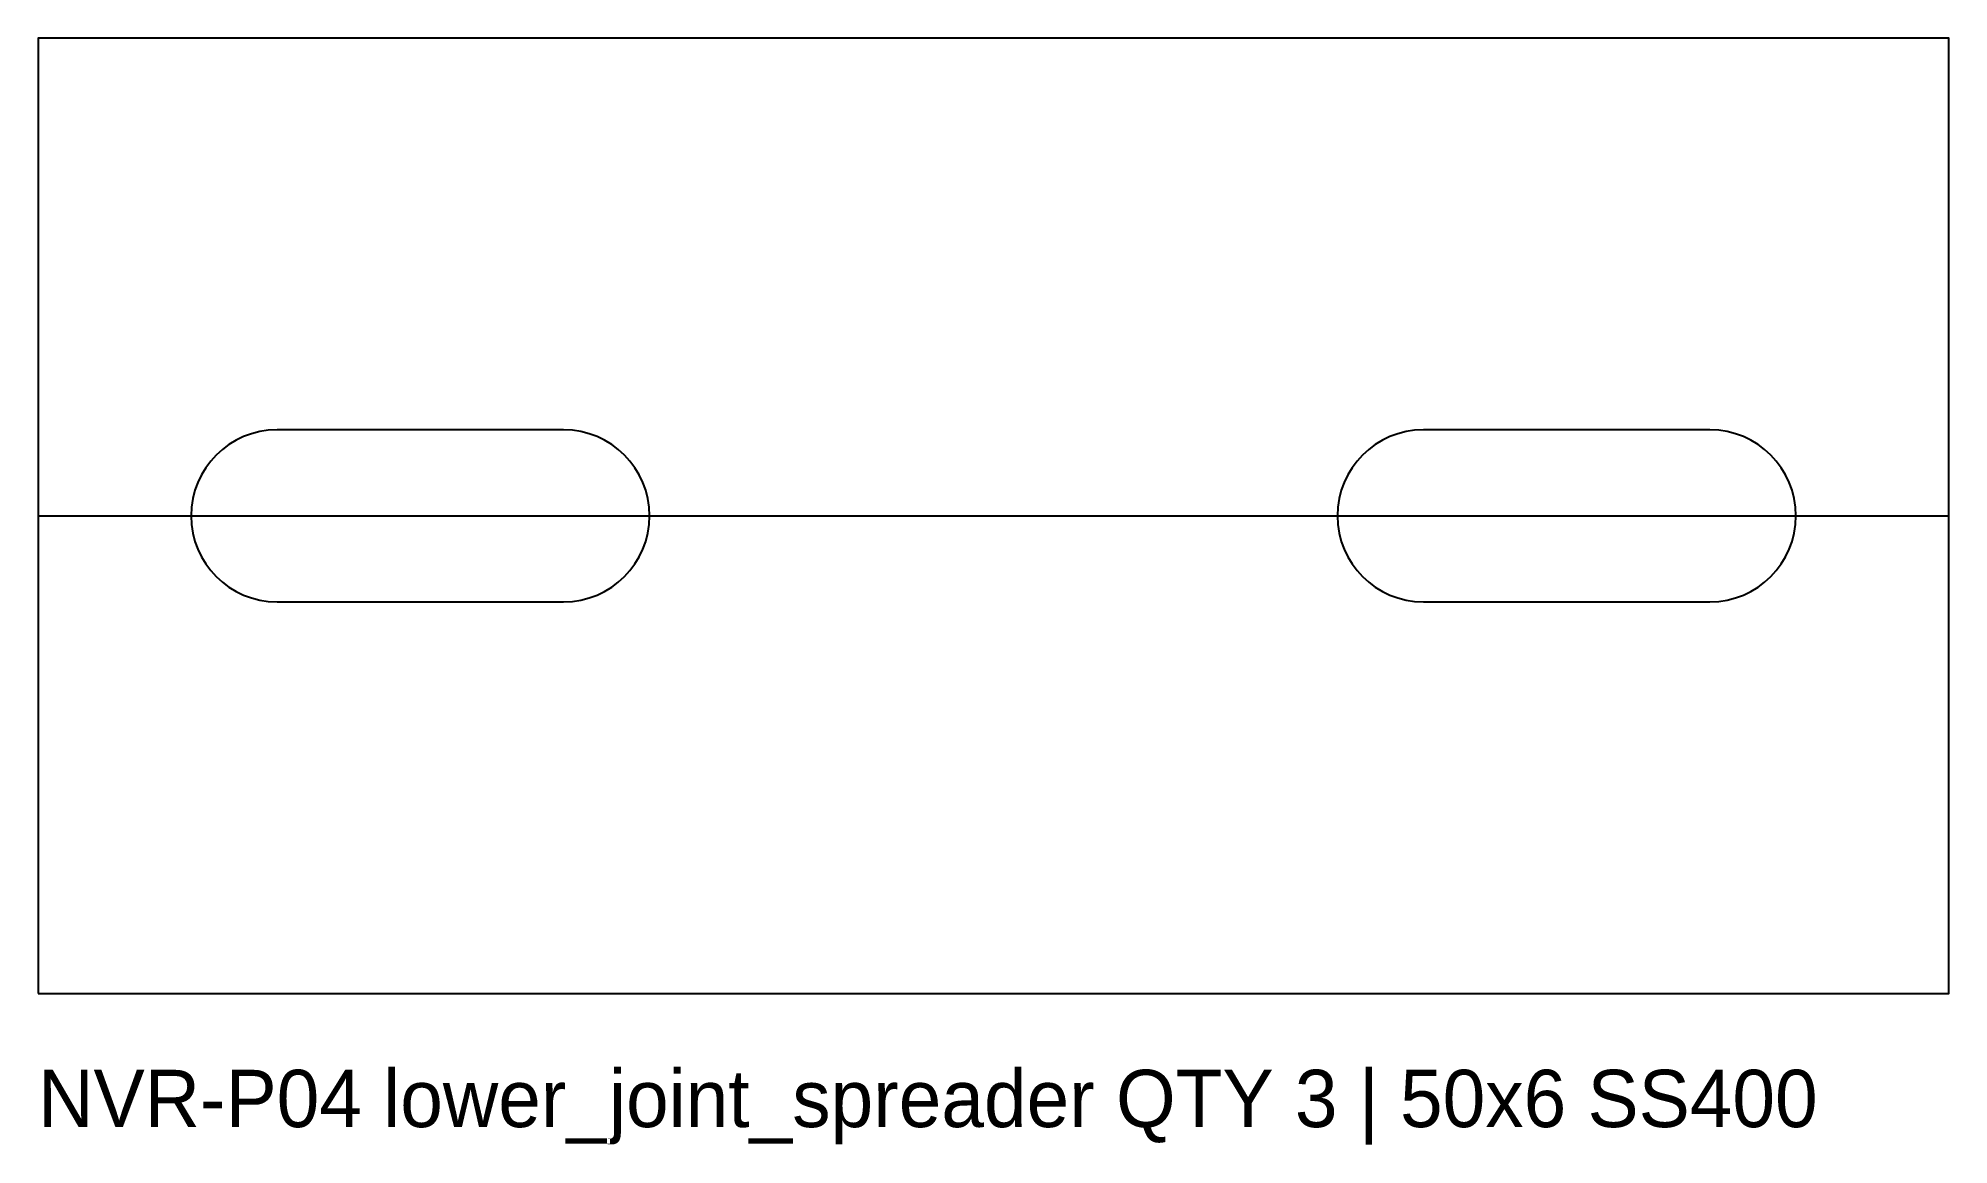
# Model space of a CAD drawing. Header units: millimetres. Extents: x -50 to 50, y -33 to 25.
import ezdxf

# ---------------------------------------------------------------- set-up
doc = ezdxf.new("R2010")
doc.units = ezdxf.units.MM
for name, color, linetype in [('CUT_HOLES', 7, 'Continuous'), ('CUT_OUTER', 7, 'Continuous'), ('NOTES', 7, 'Continuous'), ('REFERENCE', 7, 'Continuous')]:
    doc.layers.add(name, color=color, linetype=linetype)

msp = doc.modelspace()

# ---------------------------------------------------------------- linework, layer by layer
at = {"layer": 'CUT_HOLES'}
for p, q in [((-22.5, 4.5), (-37.5, 4.5)), ((37.5, 4.5), (22.5, 4.5)), ((-37.5, -4.5), (-22.5, -4.5)), ((22.5, -4.5), (37.5, -4.5))]:
    msp.add_line(p, q, dxfattribs=at)
for centre, start, end in [((-37.5, 0), 90, 270), ((-22.5, 0), 270, 90), ((22.5, 0), 90, 270), ((37.5, 0), 270, 90)]:
    msp.add_arc(centre, 4.5, start, end, dxfattribs=at)
at = {"layer": 'CUT_OUTER'}
msp.add_lwpolyline([(-50, -25), (50, -25), (50, 25), (-50, 25)], close=True, dxfattribs=at)
at = {"layer": 'REFERENCE'}
msp.add_line((-50, 0), (50, 0), dxfattribs=at)

# ---------------------------------------------------------------- texts
at = {"layer": 'NOTES'}
msp.add_text('NVR-P04 lower_joint_spreader QTY 3 | 50x6 SS400', height=3, dxfattribs=at).set_placement((-50, -32))

doc.saveas('drawing.dxf')
